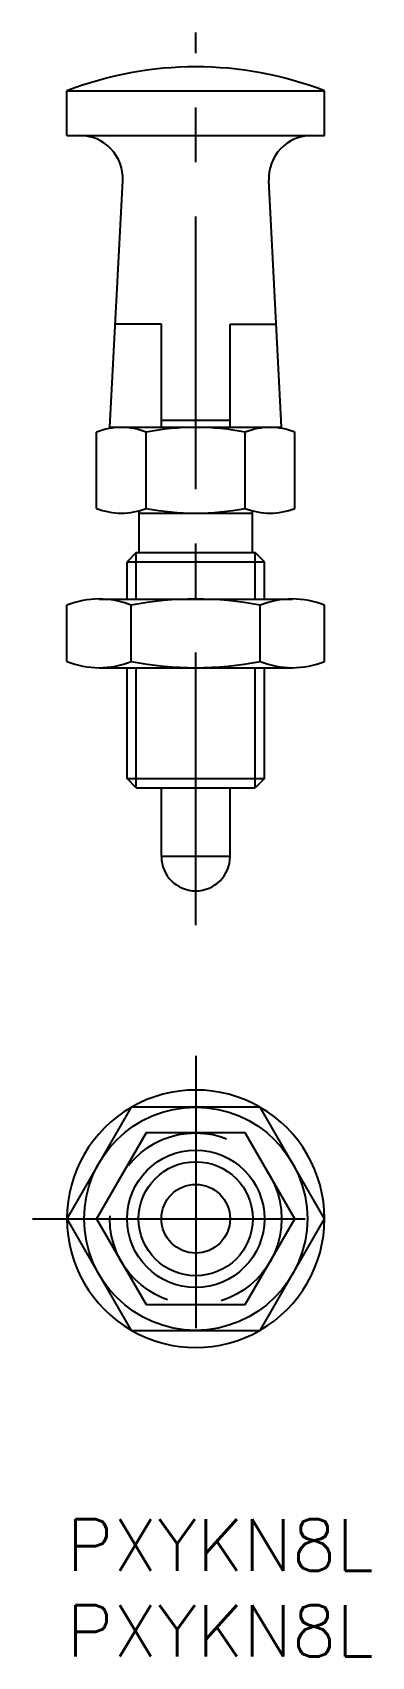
# Model space of a CAD drawing. Extents: x -2 to 17.7, y -8 to 86.6.
import ezdxf

# ---------------------------------------------------------------- set-up
doc = ezdxf.new("R2010")
doc.units = 0
doc.header["$LTSCALE"] = 0.5
doc.linetypes.add('CENTER', pattern=[50.8, 31.75, -6.35, 6.35, -6.35])
doc.linetypes.add('DASHED', pattern=[19.05, 12.7, -6.35])
for name, color, linetype in [('MSM_CENTER', 1, 'CENTER'), ('MSM_CONTINUOUS', 7, 'CONTINUOUS'), ('MSM_DASHED', 4, 'DASHED'), ('MSM_NARROW', 5, 'CONTINUOUS'), ('MSM_PART_NUMBER', 7, 'CONTINUOUS')]:
    doc.layers.add(name, color=color, linetype=linetype)
doc.styles.get("Standard").update_dxf_attribs({"font": 'txt.shx', "height": 1, "bigfont": 'bigfont.shx'})

# ---------------------------------------------------------------- blocks, each defined once
blk = doc.blocks.new('*U3')
at = {"layer": 'MSM_PART_NUMBER'}
blk.add_text('PXYKN8L', height=3, dxfattribs=at).set_placement((0, -3))
blk = doc.blocks.new('*U4')
at = {"layer": 'MSM_PART_NUMBER'}
blk.add_text('PXYKN8L', height=3, dxfattribs=at).set_placement((0, -8))

msp = doc.modelspace()

# ---------------------------------------------------------------- linework, layer by layer
at = {"layer": 'MSM_CENTER'}
for p, q in [((7.506, 34.601), (7.506, 86.601)), ((7.506, 27), (7.506, 8)), ((-2, 17.5), (17.011, 17.5))]:
    msp.add_line(p, q, dxfattribs=at)
at = {"layer": 'MSM_CONTINUOUS'}
for p, q in [((0.006, 83.201), (15.006, 83.201)), ((0.006, 80.601), (0.006, 83.201)), ((15.006, 80.601), (15.006, 83.201)), ((0.006, 80.601), (15.006, 80.601)), ((2.506, 63.601), (3.252, 77.972)), ((12.506, 63.601), (11.759, 77.972)), ((5.506, 69.601), (2.817, 69.601)), ((5.506, 63.601), (5.506, 69.601)), ((9.506, 63.601), (9.506, 69.601)), ((9.506, 69.601), (12.194, 69.601)), ((2.506, 63.601), (12.506, 63.601)), ((9.506, 64.001), (5.506, 64.001)), ((1.732, 58.882), (1.732, 63.321)), ((4.619, 58.882), (4.619, 63.321)), ((10.392, 58.882), (10.392, 63.321)), ((13.279, 58.882), (13.279, 63.321)), ((4.206, 56.301), (4.206, 58.742)), ((10.806, 56.301), (10.806, 58.742)), ((4.206, 58.601), (10.806, 58.601)), ((4.047, 56.301), (3.506, 55.76)), ((4.047, 56.301), (10.964, 56.301)), ((11.506, 55.76), (10.964, 56.301)), ((3.506, 55.76), (11.506, 55.76)), ((3.506, 53.601), (3.506, 55.76)), ((11.506, 53.601), (11.506, 55.76)), ((0, 49.966), (0, 53.237)), ((1.876, 53.601), (13.135, 53.601)), ((3.753, 49.966), (3.753, 53.237)), ((11.258, 49.966), (11.258, 53.237)), ((15.011, 49.966), (15.011, 53.237)), ((1.876, 49.601), (13.135, 49.601)), ((3.506, 43.143), (3.506, 49.601)), ((11.506, 43.143), (11.506, 49.601)), ((4.047, 42.601), (3.506, 43.143)), ((3.506, 43.143), (11.506, 43.143)), ((4.047, 42.601), (10.964, 42.601)), ((5.506, 38.601), (5.506, 42.601)), ((9.506, 38.601), (9.506, 42.601)), ((11.506, 43.143), (10.964, 42.601)), ((9.506, 38.601), (5.506, 38.601)), ((3.753, 24), (0, 17.5)), ((11.258, 24), (3.753, 24)), ((15.011, 17.5), (11.258, 24)), ((0, 17.5), (3.753, 11)), ((11.258, 11), (15.011, 17.5)), ((3.753, 11), (11.258, 11))]:
    msp.add_line(p, q, dxfattribs=at)
for radius in [6.5, 4, 2]:
    msp.add_circle((7.506, 17.5), radius, dxfattribs=at)
for centre, radius, start, end in [((7.506, 63.812), 20.789, 68.85295, 111.14705), ((0.756, 78.101), 2.5, 357.02577, 90), ((14.256, 78.101), 2.5, 90, 182.97423), ((3.175, 59.746), 3.855, 68.01264, 111.98736), ((7.506, 48.601), 15, 78.9042, 101.0958), ((11.836, 59.746), 3.855, 68.01264, 111.98736), ((3.175, 62.457), 3.855, 248.01264, 291.98736), ((7.506, 73.601), 15, 258.9042, 281.0958), ((11.836, 62.457), 3.855, 248.01264, 291.98736), ((1.876, 48.59), 5.012, 68.01264, 111.98736), ((7.506, 34.101), 19.5, 78.9042, 101.0958), ((13.135, 48.59), 5.012, 68.01264, 111.98736), ((1.876, 54.613), 5.012, 248.01264, 291.98736), ((7.506, 69.101), 19.5, 258.9042, 281.0958), ((13.135, 54.613), 5.012, 248.01264, 291.98736), ((7.506, 38.601), 2, 180, 0), ((7.506, 17.5), 7.5, 60.07357, 119.92643), ((7.506, 17.5), 7.5, 120.07357, 179.92643), ((7.506, 17.5), 7.5, 0.07357, 59.92643), ((7.506, 17.5), 7.5, 180.07357, 239.92643), ((7.506, 17.5), 7.5, 300.07357, 359.92643), ((7.506, 17.5), 7.5, 240.07357, 299.92643)]:
    msp.add_arc(centre, radius, start, end, dxfattribs=at)
at = {"layer": 'MSM_DASHED'}
for p, q in [((4.619, 22.5), (1.732, 17.5)), ((10.392, 22.5), (4.619, 22.5)), ((13.279, 17.5), (10.392, 22.5)), ((1.732, 17.5), (4.619, 12.5)), ((10.392, 12.5), (13.279, 17.5)), ((4.619, 12.5), (10.392, 12.5))]:
    msp.add_line(p, q, dxfattribs=at)
msp.add_circle((7.506, 17.5), 5, dxfattribs=at)
for start, end in [(119.92643, 120.07357), (59.92643, 60.07357), (179.92643, 180.07357), (359.92643, 0.07357), (239.92643, 240.07357), (299.92643, 300.07357)]:
    msp.add_arc((7.506, 17.5), 7.5, start, end, dxfattribs=at)
at = {"layer": 'MSM_NARROW'}
for p, q in [((4.047, 53.601), (4.047, 56.301)), ((10.964, 53.601), (10.964, 56.301)), ((4.047, 42.601), (4.047, 49.601)), ((10.964, 42.601), (10.964, 49.601))]:
    msp.add_line(p, q, dxfattribs=at)
msp.add_circle((7.506, 17.5), 3.323, dxfattribs=at)

# ---------------------------------------------------------------- block references
at = {"layer": 'MSM_CONTINUOUS'}
for name in ['*U3', '*U4']:
    msp.add_blockref(name, (0, 0), dxfattribs=at)

doc.saveas('drawing.dxf')
